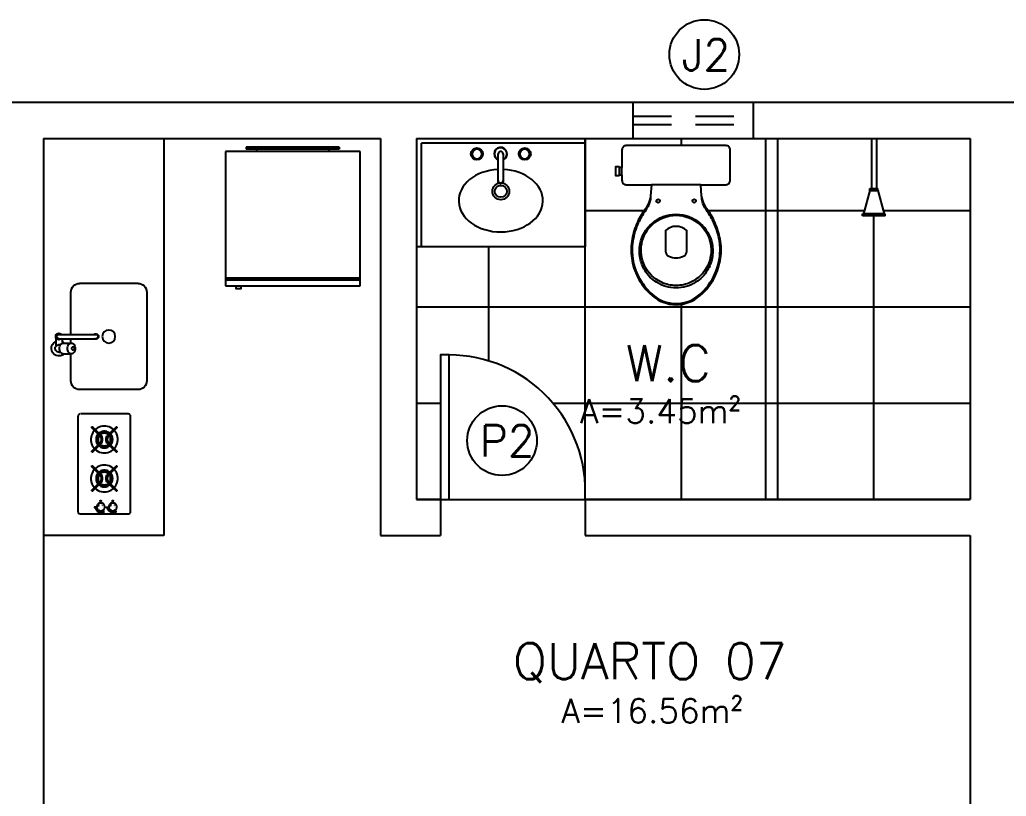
# Model space of a CAD drawing. Header units: millimetres. Extents: x 45003 to 46969, y 6653 to 6979.
# Drawn here: x 45060.418 to 45064.516, y 6718.726 to 6721.953 of the extents above; entities that cross this region are included whole.
import ezdxf

# ---------------------------------------------------------------- set-up
doc = ezdxf.new("R2010")
doc.units = ezdxf.units.MM
doc.linetypes.add('HIDDEN', pattern=[9.525, 6.35, -3.175])
for name, color, linetype in [('ARQ-ALVENARIA', 4, 'Continuous'), ('ARQ-EQ-COZ', 1, 'Continuous'), ('ARQ-ESQ-01', 1, 'Continuous'), ('ARQ-ESQ-02', 2, 'Continuous'), ('ARQ-HACHURA', 253, 'Continuous'), ('ARQ-PENA-FINA-CINZA', 8, 'Continuous'), ('ARQ-PROJ-01', 1, 'HIDDEN'), ('ARQ-PÇ-HIDROSSAN', 7, 'Continuous'), ('ARQ-TEXTO2', 2, 'Continuous'), ('ARQ-TEXTO3', 3, 'Continuous')]:
    doc.layers.add(name, color=color, linetype=linetype)
doc.styles.add('ROMANS', font='romans.shx')

# ---------------------------------------------------------------- blocks, each defined once
blk = doc.blocks.new('chuv-01-planta')
for p, q in [((-0.3216, -0.0467), (-0.3216, 0.0467)), ((-0.3216, 0.0467), (-0.3133, 0.0467)), ((-0.3133, -0.0467), (-0.3133, 0.0467)), ((-0.2167, 0.0167), (-0.3133, 0.0425)), ((-0.2167, 0.0167), (-0.2083, 0.0167)), ((-0.2167, 0.0167), (-0.2167, -0.0167)), ((-0.2083, 0.0167), (-0.2083, -0.0167)), ((0, 0.0106), (-0.2083, 0.0106)), ((0, 0.0106), (0, -0.0106)), ((-0.2167, -0.0167), (-0.3133, -0.0425)), ((-0.2167, -0.0167), (-0.2083, -0.0167)), ((0, -0.0106), (-0.2083, -0.0106)), ((-0.3216, -0.0467), (-0.3133, -0.0467))]:
    blk.add_line(p, q)
blk = doc.blocks.new('cx-ac-01-planta')
for points in [[(0.661, 0, 0.182004), (0.623, 0.1, 0.098298), (0.548, 0.159, 0.085166), (0.468, 0.1845, 0.08648), (0.388, 0.1825, 0.067868), (0.318, 0.1605, 0.06199), (0.261, 0.1265, -0.060779), (0.228, 0.1105, -0.023796), (0.208, 0.106), (0.1625, 0.1028), (0.1625, 0.207, 0.424217), (0.1435, 0.225), (0.121, 0.225), (0.091, 0.225), (0.018, 0.225, 0.418036), (0, 0.207), (0, 0), (0, -0.207, 0.418036), (0.018, -0.225), (0.091, -0.225), (0.091, -0.2365), (0.088, -0.2365), (0.088, -0.2525), (0.106, -0.2525), (0.124, -0.2525), (0.124, -0.2365), (0.121, -0.2365), (0.121, -0.225), (0.1435, -0.225, 0.424217), (0.1625, -0.207), (0.1625, -0.1028), (0.208, -0.106, -0.023796), (0.228, -0.1105, -0.060779), (0.261, -0.1265, 0.06199), (0.318, -0.1605, 0.067868), (0.388, -0.1825, 0.08648), (0.468, -0.1845, 0.085166), (0.548, -0.159, 0.098298), (0.623, -0.1, 0.182004)], [(0.2855, 0, -0.18052), (0.323, 0.1, -0.167158), (0.408, 0.1495, -0.1), (0.468, 0.1495, -0.096291), (0.518, 0.13, -0.13332), (0.568, 0.081, -0.150886), (0.5915, 0, -0.150886), (0.568, -0.081, -0.13332), (0.518, -0.13, -0.096291), (0.468, -0.1495, -0.1), (0.408, -0.1495, -0.167158), (0.323, -0.1, -0.18052)], [(0.2895, 0, -0.186957), (0.329, 0.1, -0.162455), (0.408, 0.143, -0.149476), (0.498, 0.1315, -0.171119), (0.568, 0.0605, -0.104122), (0.5815, 0, -0.104122), (0.568, -0.0605, -0.171119), (0.498, -0.1315, -0.149476), (0.408, -0.143, -0.162455), (0.329, -0.1, -0.186957)], [(0.46, 0.03, 0.276984), (0.438, 0.0445), (0.353, 0.0445, 0.393258), (0.353, -0.0445), (0.438, -0.0445, 0.276984), (0.46, -0.03, 0.2)]]:
    blk.add_lwpolyline(points, format="xyb", close=True)
blk.add_lwpolyline([(0.21, -0.1064, -0.148706), (0.258, -0.12, -0.01798), (0.278, -0.1325, 0.048524), (0.328, -0.16, 0.075808), (0.408, -0.1815, 0.05), (0.468, -0.1805, 0.109053), (0.568, -0.142, 0.065752), (0.617, -0.1, 0.186957), (0.6565, 0, 0.186957), (0.617, 0.1, 0.065752), (0.568, 0.142, 0.109053), (0.468, 0.1805, 0.05), (0.408, 0.1815, 0.075808), (0.328, 0.16, 0.048524), (0.278, 0.1325, -0.01798), (0.258, 0.12, -0.148706), (0.21, 0.1064, -0.148706)], format="xyb")
for points in [[(0.1625, 0.1028), (0.1625, 0), (0.1625, -0.1028)], [(0.121, -0.225), (0.091, -0.225)], [(0.091, -0.2365), (0.121, -0.2365)]]:
    blk.add_lwpolyline(points)
for centre in [(0.23, 0.075), (0.23, -0.075)]:
    blk.add_circle(centre, 0.0075)
blk = doc.blocks.new('Cubinox-e-pl')
for p, q in [((0.445, 0.245), (0.175, 0.245)), ((0.135, 0.205), (0.135, 0.08)), ((0.485, -0.205), (0.485, 0.205)), ((0.08, 0.0725), (0.087, 0.0725)), ((0.0996, 0.08), (0.1372, 0.08)), ((0.065, 0), (0.065, 0.0435)), ((0.08, 0.0375), (0.087, 0.0375)), ((0.08, 0.01), (0.25, 0.01)), ((0.095, 0.01), (0.095, 0.0309)), ((0.0996, 0.03), (0.1372, 0.03)), ((0.135, 0.03), (0.135, 0.01)), ((0.08, -0.01), (0.25, -0.01)), ((0.135, -0.01), (0.135, -0.205)), ((0.445, -0.245), (0.175, -0.245))]:
    blk.add_line(p, q)
blk.add_lwpolyline([(0.0996, 0.08, 0.133256), (0.0932, 0.0783, 0.106756), (0.0871, 0.0727, 0.082828), (0.0834, 0.0649, 0.071352), (0.0819, 0.055, 0.071352), (0.0834, 0.0451, 0.082828), (0.0871, 0.0373, 0.106756), (0.0932, 0.0317, 0.133256), (0.0996, 0.03, 0.133256)], format="xyb")
for points in [[(0.1372, 0.03, 0.133256), (0.1436, 0.0317, 0.106756), (0.1497, 0.0373, 0.082828), (0.1535, 0.0451, 0.071352), (0.1549, 0.055, 0.071352), (0.1535, 0.0649, 0.082828), (0.1497, 0.0727, 0.106756), (0.1436, 0.0783, 0.133256), (0.1372, 0.08, 0.133256), (0.1308, 0.0783, 0.106756), (0.1247, 0.0727, 0.082828), (0.121, 0.0649, 0.071352), (0.1195, 0.055, 0.071352), (0.121, 0.0451, 0.082828), (0.1247, 0.0373, 0.106756), (0.1308, 0.0317, 0.133256)], [(0.1447, 0.0625, 0.133256), (0.1428, 0.062, 0.106756), (0.141, 0.0603, 0.082828), (0.1398, 0.058, 0.071352), (0.1394, 0.055, 0.071352), (0.1398, 0.052, 0.082828), (0.141, 0.0497, 0.106756), (0.1428, 0.048, 0.133256), (0.1447, 0.0475, 0.133256), (0.1466, 0.048, 0.106756), (0.1485, 0.0497, 0.082828), (0.1496, 0.052, 0.071352), (0.15, 0.055, 0.071352), (0.1496, 0.058, 0.082828), (0.1485, 0.0603, 0.106756), (0.1466, 0.062, 0.133256)]]:
    blk.add_lwpolyline(points, format="xyb", close=True)
blk.add_circle((0.31, 0), 0.03)
for centre, radius, start, end in [((0.175, 0.205), 0.04, 90, 180), ((0.445, 0.205), 0.04, 0, 90), ((0.08, 0.055), 0.035, 45.5847, 244.6231), ((0.08, 0.055), 0.0175, 90, 204.62), ((0.055, 0.0435), 0.01, 0, 24.62), ((0.08, 0.055), 0.0175, 211.0027, 270), ((0.08, 0), 0.015, 41.8103, 318.1897), ((0.08, 0), 0.01, 90.0002, 270.0002), ((0.08, 0.055), 0.035, 295.3769, 314.4153), ((0.25, 0), 0.0125, 233.1301, 126.8699), ((0.25, 0), 0.01, 270.0001, 90.0001), ((0.175, -0.205), 0.04, 180, 270), ((0.445, -0.205), 0.04, 270, 0)]:
    blk.add_arc(centre, radius, start, end)
blk = doc.blocks.new('Refrigeradora')
for p, q in [((0.02, 0.325), (0.67, 0.325)), ((0.02, -0.325), (0.02, 0.325)), ((0.63, 0.325), (0.63, -0.325)), ((0.64, 0.325), (0.64, -0.325)), ((0.67, 0.325), (0.67, -0.325)), ((0, -0.225), (0, 0.225)), ((0, 0.225), (0.01, 0.225)), ((0.01, -0.225), (0.01, 0.225)), ((0.01, 0.175), (0.02, 0.175)), ((0.01, -0.175), (0.02, -0.175)), ((0, -0.225), (0.01, -0.225)), ((0.67, -0.325), (0.02, -0.325))]:
    blk.add_line(p, q)
blk.add_lwpolyline([(0.67, 0.274), (0.682, 0.274), (0.682, 0.2485), (0.67, 0.2485)])

msp = doc.modelspace()

# ---------------------------------------------------------------- hatches: boundary and pattern name
at = {"layer": 'ARQ-HACHURA'}
h = msp.add_hatch(dxfattribs=at)
h.set_pattern_fill('_USER', color=256, scale=0.4, double=1, pattern_type=0)
h.set_pattern_definition([(0, (45064.3665, 6719.95947), (0, 0.4), []), (90, (45064.3665, 6719.95947), (-0.4, 2e-17), [])])
h.paths.add_polyline_path([(45063.5165, 6721.4595), (45063.4665, 6721.4595), (45062.9665, 6721.4595), (45062.7665, 6721.4595), (45062.7665, 6721.0095), (45062.0665, 6721.0095), (45062.0665, 6719.9595), (45062.1665, 6719.9595), (45062.1665, 6720.5595), (45062.2015, 6720.5595, -0.431918), (45062.7665, 6719.9595), (45063.5165, 6719.9595)])
h.paths.add_polyline_path([(45062.9603, 6720.9615, -0.08648), (45062.9623, 6721.0415, -0.067868), (45062.9843, 6721.1115, -0.06199), (45063.0183, 6721.1685, 0.060779), (45063.0343, 6721.2015, 0.023796), (45063.0388, 6721.2215), (45063.0421, 6721.267), (45062.9382, 6721.267, -0.40428), (45062.9198, 6721.2844), (45062.9198, 6721.3085), (45062.9083, 6721.3085), (45062.9083, 6721.3055), (45062.8923, 6721.3055), (45062.8923, 6721.3235), (45062.8923, 6721.3415), (45062.9083, 6721.3415), (45062.9198, 6721.3385), (45062.9198, 6721.4115, -0.414559), (45062.9376, 6721.4295), (45063.1448, 6721.4295), (45063.3519, 6721.4295, -0.413869), (45063.3698, 6721.4117), (45063.3698, 6721.3385), (45063.3698, 6721.3085), (45063.3698, 6721.286, -0.424217), (45063.3518, 6721.267), (45063.2476, 6721.267), (45063.2508, 6721.2215, 0.023796), (45063.2553, 6721.2015, 0.060779), (45063.2713, 6721.1685, -0.06199), (45063.3053, 6721.1115, -0.067868), (45063.3273, 6721.0415, -0.08648), (45063.3293, 6720.9615, -0.085166), (45063.3038, 6720.8815, -0.098298), (45063.2448, 6720.8065, -0.182004), (45063.1448, 6720.7685, -0.182004), (45063.0448, 6720.8065, -0.098298), (45062.9858, 6720.8815, -0.085166)], flags=16)
h.paths.add_polyline_path([(45062.9953, 6720.9615, -0.1), (45062.9953, 6721.0215, -0.167158), (45063.0448, 6721.1065, -0.18052), (45063.1448, 6721.144, -0.18052), (45063.2448, 6721.1065, -0.167158), (45063.2943, 6721.0215, -0.1), (45063.2943, 6720.9615, -0.096291), (45063.2748, 6720.9115, -0.13332), (45063.2258, 6720.8615, -0.150886), (45063.1448, 6720.838, -0.150886), (45063.0638, 6720.8615, -0.13332), (45063.0148, 6720.9115, -0.096291)], flags=0)
h.paths.add_polyline_path([(45063.0018, 6721.0215, -0.162455), (45063.0448, 6721.1005, -0.186957), (45063.1448, 6721.14, -0.186957), (45063.2448, 6721.1005, -0.162455), (45063.2878, 6721.0215, -0.149476), (45063.2763, 6720.9315, -0.171119), (45063.2053, 6720.8615, -0.104122), (45063.1448, 6720.848, -0.104122), (45063.0843, 6720.8615, -0.171119), (45063.0133, 6720.9315, -0.149476)], flags=0)
h.paths.add_polyline_path([(45063.1003, 6720.9915), (45063.1003, 6721.0765, -0.393258), (45063.1893, 6721.0765), (45063.1893, 6720.9936, -0.299905), (45063.1748, 6720.9695, -0.2), (45063.1148, 6720.9695, -0.276984)], flags=0)
h.paths.add_polyline_path([(45063.0623, 6721.1995, -1), (45063.0773, 6721.1995, -1)], flags=0)
h.paths.add_polyline_path([(45063.2123, 6721.1995, -1), (45063.2273, 6721.1995, -1)], flags=0)
h.paths.add_polyline_path([(45064.3665, 6721.4595), (45063.9771, 6721.4595), (45063.9771, 6721.2511), (45063.9831, 6721.2511), (45063.9831, 6721.2428), (45064.009, 6721.1462), (45064.0132, 6721.1462), (45064.0132, 6721.1379), (45063.9198, 6721.1379), (45063.9198, 6721.1462), (45063.9239, 6721.1462), (45063.9498, 6721.2428), (45063.9498, 6721.2511), (45063.9559, 6721.2511), (45063.9559, 6721.4595), (45063.5165, 6721.4595), (45063.5165, 6719.9595), (45064.3665, 6719.9595)])
h.paths.add_polyline_path([(45062.7206, 6720.2265), (45063.4944, 6720.2265), (45063.4944, 6720.4015), (45062.7206, 6720.4015)], flags=24)
h.paths.add_polyline_path([(45062.8966, 6720.4129), (45063.3288, 6720.4129), (45063.3288, 6720.6379), (45062.8966, 6720.6379)], flags=24)

# ---------------------------------------------------------------- linework, layer by layer
at = {"layer": 'ARQ-ALVENARIA'}
for p, q in [((45059.4665, 6721.6095), (45062.9665, 6721.6095)), ((45062.9665, 6721.4595), (45062.9665, 6721.6095)), ((45063.4665, 6721.6095), (45066.9665, 6721.6095)), ((45063.4665, 6721.4595), (45063.4665, 6721.6095)), ((45060.5165, 6721.4595), (45061.9165, 6721.4595)), ((45060.5165, 6721.4595), (45060.5165, 6716.1095)), ((45061.9165, 6721.4595), (45061.9165, 6719.8095)), ((45062.0665, 6721.4595), (45062.9665, 6721.4595)), ((45062.0665, 6721.4595), (45062.0665, 6719.9595)), ((45063.4665, 6721.4595), (45064.3665, 6721.4595)), ((45064.3665, 6721.4595), (45064.3665, 6719.9595)), ((45062.0665, 6719.9595), (45062.1665, 6719.9595)), ((45062.1665, 6719.9595), (45062.1665, 6719.8095)), ((45062.7665, 6719.9595), (45064.3665, 6719.9595)), ((45062.7665, 6719.9595), (45062.7665, 6719.8095)), ((45061.9165, 6719.8095), (45062.1665, 6719.8095)), ((45062.7665, 6719.8095), (45064.3665, 6719.8095)), ((45064.3665, 6719.8095), (45064.3665, 6716.1095))]:
    msp.add_line(p, q, dxfattribs=at)
at = {"layer": 'ARQ-EQ-COZ'}
for p, q in [((45061.0165, 6721.4595), (45061.0165, 6719.8095)), ((45060.7852, 6720.1956), (45060.7894, 6720.1914)), ((45060.7897, 6720.2247), (45060.7894, 6720.2251)), ((45060.7894, 6720.1914), (45060.7913, 6720.1939)), ((45060.7916, 6720.222), (45060.7897, 6720.2247)), ((45060.7913, 6720.1939), (45060.7929, 6720.1968)), ((45060.7932, 6720.2191), (45060.7916, 6720.222)), ((45060.7929, 6720.1968), (45060.7942, 6720.1998)), ((45060.7944, 6720.216), (45060.7932, 6720.2191)), ((45060.7942, 6720.1998), (45060.795, 6720.203)), ((45060.7951, 6720.2128), (45060.7944, 6720.216)), ((45060.795, 6720.203), (45060.7955, 6720.2063)), ((45060.7955, 6720.2096), (45060.7951, 6720.2128)), ((45060.7955, 6720.2063), (45060.7955, 6720.2096)), ((45060.7852, 6720.0336), (45060.7894, 6720.0294)), ((45060.7897, 6720.0627), (45060.7894, 6720.0631)), ((45060.7894, 6720.0294), (45060.7913, 6720.0319)), ((45060.7916, 6720.06), (45060.7897, 6720.0627)), ((45060.7913, 6720.0319), (45060.7929, 6720.0348)), ((45060.7932, 6720.0571), (45060.7916, 6720.06)), ((45060.7929, 6720.0348), (45060.7942, 6720.0378)), ((45060.7944, 6720.054), (45060.7932, 6720.0571)), ((45060.7942, 6720.0378), (45060.795, 6720.041)), ((45060.7951, 6720.0508), (45060.7944, 6720.054)), ((45060.795, 6720.041), (45060.7955, 6720.0443)), ((45060.7955, 6720.0476), (45060.7951, 6720.0508)), ((45060.7955, 6720.0443), (45060.7955, 6720.0476)), ((45060.7514, 6719.9436), (45060.7511, 6719.9436)), ((45060.7531, 6719.944), (45060.7531, 6719.944)), ((45060.7583, 6719.9433), (45060.758, 6719.9434)), ((45060.7593, 6719.9428), (45060.7593, 6719.9429)), ((45060.8014, 6719.9436), (45060.8011, 6719.9436)), ((45060.8031, 6719.944), (45060.8031, 6719.944)), ((45060.8083, 6719.9433), (45060.808, 6719.9434)), ((45060.8093, 6719.9428), (45060.8093, 6719.9429)), ((45060.7453, 6719.9256), (45060.7453, 6719.9256)), ((45060.7456, 6719.921), (45060.7456, 6719.921)), ((45060.7587, 6719.9126), (45060.7588, 6719.9127)), ((45060.7633, 6719.9256), (45060.7633, 6719.9256)), ((45060.7953, 6719.9256), (45060.7953, 6719.9256)), ((45060.7956, 6719.921), (45060.7956, 6719.921)), ((45060.8087, 6719.9126), (45060.8088, 6719.9127)), ((45060.8133, 6719.9256), (45060.8133, 6719.9256)), ((45061.0165, 6719.8095), (45060.5165, 6719.8095))]:
    msp.add_line(p, q, dxfattribs=at)
for points in [[(45060.6675, 6720.3141), (45060.6662, 6720.3136), (45060.665, 6720.313), (45060.6638, 6720.3123), (45060.6628, 6720.3114), (45060.6619, 6720.3104), (45060.6612, 6720.3092), (45060.6606, 6720.308), (45060.6601, 6720.3067), (45060.6599, 6720.3054)], [(45060.8784, 6719.904), (45060.8784, 6720.304), (45060.8783, 6720.3054), (45060.8781, 6720.3067), (45060.8776, 6720.308), (45060.877, 6720.3092), (45060.8763, 6720.3104), (45060.8754, 6720.3114), (45060.8744, 6720.3123), (45060.8732, 6720.313), (45060.872, 6720.3136), (45060.8707, 6720.3141), (45060.8694, 6720.3143), (45060.868, 6720.3144), (45060.67, 6720.3144)], [(45060.6598, 6720.305), (45060.6598, 6719.9079), (45060.6599, 6719.9065), (45060.6601, 6719.9052), (45060.6606, 6719.9039), (45060.6612, 6719.9027), (45060.6619, 6719.9015), (45060.6628, 6719.9005), (45060.6638, 6719.8996)], [(45060.7283, 6720.2461), (45060.7256, 6720.2431), (45060.7215, 6720.2374), (45060.7183, 6720.2311), (45060.7158, 6720.2246), (45060.7142, 6720.2177), (45060.7134, 6720.2107), (45060.7135, 6720.2037), (45060.7145, 6720.1967), (45060.7164, 6720.19), (45060.7191, 6720.1835), (45060.7226, 6720.1774), (45060.7269, 6720.1718), (45060.7282, 6720.1704)], [(45060.7492, 6720.2251), (45060.7483, 6720.226), (45060.7459, 6720.2285), (45060.7434, 6720.231), (45060.7283, 6720.2461), (45060.7163, 6720.2581), (45060.7195, 6720.2613), (45060.7314, 6720.2493), (45060.7466, 6720.2342), (45060.749, 6720.2317), (45060.7515, 6720.2292), (45060.7525, 6720.2283), (45060.7567, 6720.2241)], [(45060.8072, 6720.2494), (45060.8069, 6720.2497), (45060.8014, 6720.2541), (45060.7954, 6720.2578), (45060.789, 6720.2606), (45060.7822, 6720.2627), (45060.7753, 6720.2639), (45060.7683, 6720.2642), (45060.7613, 6720.2636), (45060.7544, 6720.2622), (45060.7478, 6720.2599), (45060.7415, 6720.2568), (45060.7356, 6720.2529), (45060.7314, 6720.2493)], [(45060.7434, 6720.231), (45060.7414, 6720.2286), (45060.739, 6720.2249), (45060.7372, 6720.221), (45060.7358, 6720.2168), (45060.735, 6720.2126), (45060.7348, 6720.2082), (45060.735, 6720.2039), (45060.7358, 6720.1996), (45060.7372, 6720.1955), (45060.739, 6720.1916), (45060.7414, 6720.1879), (45060.7434, 6720.1855)], [(45060.7921, 6720.2342), (45060.7914, 6720.2349), (45060.7878, 6720.2374), (45060.784, 6720.2395), (45060.78, 6720.2411), (45060.7758, 6720.2422), (45060.7715, 6720.2427), (45060.7672, 6720.2427), (45060.7628, 6720.2422), (45060.7586, 6720.2411), (45060.7546, 6720.2395), (45060.7508, 6720.2374), (45060.7473, 6720.2349), (45060.7466, 6720.2342)], [(45060.7928, 6720.188), (45060.7944, 6720.19), (45060.7965, 6720.1933), (45060.7982, 6720.1968), (45060.7994, 6720.2005), (45060.8001, 6720.2043), (45060.8004, 6720.2082), (45060.8001, 6720.2121), (45060.7994, 6720.216), (45060.7982, 6720.2197), (45060.7965, 6720.2232), (45060.7944, 6720.2265), (45060.7928, 6720.2285), (45060.7953, 6720.231), (45060.8104, 6720.2461), (45060.8224, 6720.2581), (45060.8192, 6720.2613), (45060.8072, 6720.2494), (45060.7921, 6720.2342), (45060.7896, 6720.2317), (45060.7891, 6720.2322), (45060.786, 6720.2345), (45060.7825, 6720.2363), (45060.7789, 6720.2378), (45060.7751, 6720.2387), (45060.7713, 6720.2392), (45060.7674, 6720.2392), (45060.7635, 6720.2387), (45060.7597, 6720.2378), (45060.7561, 6720.2363), (45060.7527, 6720.2345), (45060.7495, 6720.2322), (45060.749, 6720.2317)], [(45060.7871, 6720.2292), (45060.7869, 6720.2295), (45060.7841, 6720.2315), (45060.7811, 6720.2332), (45060.7778, 6720.2344), (45060.7745, 6720.2353), (45060.7711, 6720.2357), (45060.7676, 6720.2357), (45060.7642, 6720.2353), (45060.7608, 6720.2344), (45060.7576, 6720.2332), (45060.7546, 6720.2315), (45060.7518, 6720.2295), (45060.7515, 6720.2292)], [(45060.7862, 6720.2283), (45060.785, 6720.2293), (45060.7822, 6720.2311), (45060.7793, 6720.2325), (45060.7761, 6720.2336), (45060.7729, 6720.2342), (45060.7696, 6720.2345), (45060.7663, 6720.2343), (45060.7631, 6720.2337), (45060.76, 6720.2327), (45060.757, 6720.2314), (45060.7542, 6720.2296), (45060.7525, 6720.2283)], [(45060.7896, 6720.2317), (45060.7871, 6720.2292), (45060.7862, 6720.2283), (45060.782, 6720.2241)], [(45060.7953, 6720.1855), (45060.7973, 6720.1879), (45060.7996, 6720.1916), (45060.8015, 6720.1955), (45060.8028, 6720.1996), (45060.8036, 6720.2039), (45060.8039, 6720.2082), (45060.8036, 6720.2126), (45060.8028, 6720.2168), (45060.8015, 6720.221), (45060.7996, 6720.2249), (45060.7973, 6720.2286), (45060.7953, 6720.231)], [(45060.8104, 6720.1704), (45060.8131, 6720.1734), (45060.8171, 6720.1791), (45060.8204, 6720.1853), (45060.8229, 6720.1919), (45060.8245, 6720.1988), (45060.8252, 6720.2057), (45060.8251, 6720.2128), (45060.8241, 6720.2197), (45060.8222, 6720.2265), (45060.8195, 6720.233), (45060.816, 6720.2391), (45060.8118, 6720.2447), (45060.8104, 6720.2461)], [(45060.7493, 6720.1914), (45060.7483, 6720.1905), (45060.7459, 6720.188), (45060.7434, 6720.1855), (45060.7282, 6720.1704), (45060.7163, 6720.1584), (45060.7195, 6720.1552), (45060.7314, 6720.1671), (45060.7466, 6720.1823), (45060.749, 6720.1848), (45060.7515, 6720.1872), (45060.7518, 6720.187), (45060.7546, 6720.185), (45060.7576, 6720.1833), (45060.7608, 6720.182), (45060.7642, 6720.1812), (45060.7676, 6720.1807), (45060.7711, 6720.1807), (45060.7745, 6720.1812), (45060.7778, 6720.182), (45060.7811, 6720.1833), (45060.7841, 6720.185), (45060.7869, 6720.187), (45060.7871, 6720.1872)], [(45060.7459, 6720.2285), (45060.7442, 6720.2265), (45060.7421, 6720.2232), (45060.7404, 6720.2197), (45060.7392, 6720.216), (45060.7385, 6720.2121), (45060.7383, 6720.2082), (45060.7385, 6720.2043), (45060.7392, 6720.2005), (45060.7404, 6720.1968), (45060.7421, 6720.1933), (45060.7442, 6720.19), (45060.7459, 6720.188)], [(45060.7483, 6720.226), (45060.747, 6720.2244), (45060.7452, 6720.2215), (45060.7437, 6720.2184), (45060.7426, 6720.2151), (45060.742, 6720.2117), (45060.7418, 6720.2082), (45060.742, 6720.2048), (45060.7426, 6720.2014), (45060.7437, 6720.1981), (45060.7452, 6720.195), (45060.747, 6720.192), (45060.7483, 6720.1905)], [(45060.7515, 6720.1872), (45060.7525, 6720.1882), (45060.7567, 6720.1924)], [(45060.7525, 6720.1882), (45060.7537, 6720.1872), (45060.7564, 6720.1854), (45060.7594, 6720.184), (45060.7625, 6720.1829), (45060.7657, 6720.1823), (45060.769, 6720.182), (45060.7723, 6720.1822), (45060.7755, 6720.1828), (45060.7787, 6720.1837), (45060.7817, 6720.1851), (45060.7845, 6720.1868), (45060.7862, 6720.1882)], [(45060.7535, 6720.1956), (45060.7546, 6720.1973), (45060.7556, 6720.1994), (45060.7564, 6720.2015), (45060.7569, 6720.2037), (45060.7573, 6720.206), (45060.7574, 6720.2082), (45060.7573, 6720.2105), (45060.7569, 6720.2128), (45060.7564, 6720.215), (45060.7556, 6720.2171), (45060.7546, 6720.2192), (45060.7535, 6720.2209)], [(45060.7894, 6720.1914), (45060.7903, 6720.1905), (45060.7928, 6720.188), (45060.7953, 6720.1855), (45060.8104, 6720.1704), (45060.8224, 6720.1584), (45060.8192, 6720.1552), (45060.8072, 6720.1671), (45060.7921, 6720.1823), (45060.7896, 6720.1848), (45060.7871, 6720.1872), (45060.7862, 6720.1882), (45060.782, 6720.1924)], [(45060.7852, 6720.2209), (45060.7894, 6720.2251), (45060.7903, 6720.226), (45060.7928, 6720.2285)], [(45060.7903, 6720.1905), (45060.7916, 6720.192), (45060.7935, 6720.195), (45060.7949, 6720.1981), (45060.796, 6720.2014), (45060.7967, 6720.2048), (45060.7969, 6720.2082), (45060.7967, 6720.2117), (45060.796, 6720.2151), (45060.7949, 6720.2184), (45060.7935, 6720.2215), (45060.7916, 6720.2244), (45060.7903, 6720.226)], [(45060.7314, 6720.1671), (45060.7318, 6720.1667), (45060.7373, 6720.1624), (45060.7433, 6720.1587), (45060.7497, 6720.1558), (45060.7564, 6720.1538), (45060.7633, 6720.1526), (45060.7703, 6720.1523), (45060.7773, 6720.1528), (45060.7842, 6720.1543), (45060.7909, 6720.1566), (45060.7972, 6720.1597), (45060.803, 6720.1636), (45060.8072, 6720.1671)], [(45060.7466, 6720.1823), (45060.7473, 6720.1816), (45060.7508, 6720.179), (45060.7546, 6720.177), (45060.7586, 6720.1754), (45060.7628, 6720.1743), (45060.7672, 6720.1737), (45060.7715, 6720.1737), (45060.7758, 6720.1743), (45060.78, 6720.1754), (45060.784, 6720.177), (45060.7878, 6720.179), (45060.7914, 6720.1816), (45060.7921, 6720.1823)], [(45060.749, 6720.1848), (45060.7495, 6720.1843), (45060.7527, 6720.182), (45060.7561, 6720.1801), (45060.7597, 6720.1787), (45060.7635, 6720.1777), (45060.7674, 6720.1772), (45060.7713, 6720.1772), (45060.7751, 6720.1777), (45060.7789, 6720.1787), (45060.7825, 6720.1801), (45060.786, 6720.182), (45060.7891, 6720.1843), (45060.7896, 6720.1848)], [(45060.7283, 6720.0841), (45060.7256, 6720.0811), (45060.7215, 6720.0754), (45060.7183, 6720.0691), (45060.7158, 6720.0626), (45060.7142, 6720.0557), (45060.7134, 6720.0487), (45060.7135, 6720.0417), (45060.7145, 6720.0348), (45060.7164, 6720.028), (45060.7191, 6720.0215), (45060.7226, 6720.0154), (45060.7269, 6720.0098), (45060.7282, 6720.0084)], [(45060.7492, 6720.0631), (45060.7483, 6720.064), (45060.7459, 6720.0665), (45060.7434, 6720.069), (45060.7283, 6720.0841), (45060.7163, 6720.0961), (45060.7195, 6720.0993), (45060.7314, 6720.0873), (45060.7466, 6720.0722), (45060.749, 6720.0697), (45060.7515, 6720.0672), (45060.7525, 6720.0663), (45060.7567, 6720.0621)], [(45060.8072, 6720.0874), (45060.8069, 6720.0877), (45060.8014, 6720.0921), (45060.7954, 6720.0958), (45060.789, 6720.0986), (45060.7822, 6720.1007), (45060.7753, 6720.1019), (45060.7683, 6720.1022), (45060.7613, 6720.1016), (45060.7544, 6720.1002), (45060.7478, 6720.0979), (45060.7415, 6720.0948), (45060.7356, 6720.0909), (45060.7314, 6720.0873)], [(45060.7434, 6720.069), (45060.7414, 6720.0666), (45060.739, 6720.0629), (45060.7372, 6720.059), (45060.7358, 6720.0548), (45060.735, 6720.0506), (45060.7348, 6720.0462), (45060.735, 6720.0419), (45060.7358, 6720.0376), (45060.7372, 6720.0335), (45060.739, 6720.0296), (45060.7414, 6720.0259), (45060.7434, 6720.0235)], [(45060.7459, 6720.0665), (45060.7442, 6720.0645), (45060.7421, 6720.0612), (45060.7404, 6720.0577), (45060.7392, 6720.054), (45060.7385, 6720.0501), (45060.7383, 6720.0462), (45060.7385, 6720.0423), (45060.7392, 6720.0385), (45060.7404, 6720.0348), (45060.7421, 6720.0313), (45060.7442, 6720.028), (45060.7459, 6720.026)], [(45060.7921, 6720.0722), (45060.7914, 6720.0729), (45060.7878, 6720.0754), (45060.784, 6720.0775), (45060.78, 6720.0791), (45060.7758, 6720.0802), (45060.7715, 6720.0807), (45060.7672, 6720.0807), (45060.7628, 6720.0802), (45060.7586, 6720.0791), (45060.7546, 6720.0775), (45060.7508, 6720.0754), (45060.7473, 6720.0729), (45060.7466, 6720.0722)], [(45060.7928, 6720.026), (45060.7944, 6720.028), (45060.7965, 6720.0313), (45060.7982, 6720.0348), (45060.7994, 6720.0385), (45060.8001, 6720.0423), (45060.8004, 6720.0462), (45060.8001, 6720.0501), (45060.7994, 6720.054), (45060.7982, 6720.0577), (45060.7965, 6720.0612), (45060.7944, 6720.0645), (45060.7928, 6720.0665), (45060.7953, 6720.069), (45060.8104, 6720.0841), (45060.8224, 6720.0961), (45060.8192, 6720.0993), (45060.8072, 6720.0874), (45060.7921, 6720.0722), (45060.7896, 6720.0697), (45060.7891, 6720.0702), (45060.786, 6720.0725), (45060.7825, 6720.0743), (45060.7789, 6720.0758), (45060.7751, 6720.0767), (45060.7713, 6720.0772), (45060.7674, 6720.0772), (45060.7635, 6720.0767), (45060.7597, 6720.0758), (45060.7561, 6720.0743), (45060.7527, 6720.0725), (45060.7495, 6720.0702), (45060.749, 6720.0697)], [(45060.7871, 6720.0672), (45060.7869, 6720.0675), (45060.7841, 6720.0695), (45060.7811, 6720.0712), (45060.7778, 6720.0724), (45060.7745, 6720.0733), (45060.7711, 6720.0737), (45060.7676, 6720.0737), (45060.7642, 6720.0733), (45060.7608, 6720.0724), (45060.7576, 6720.0712), (45060.7546, 6720.0695), (45060.7518, 6720.0675), (45060.7515, 6720.0672)], [(45060.7862, 6720.0663), (45060.785, 6720.0673), (45060.7822, 6720.0691), (45060.7793, 6720.0705), (45060.7761, 6720.0716), (45060.7729, 6720.0722), (45060.7696, 6720.0725), (45060.7663, 6720.0723), (45060.7631, 6720.0717), (45060.76, 6720.0707), (45060.757, 6720.0694), (45060.7542, 6720.0676), (45060.7525, 6720.0663)], [(45060.7896, 6720.0697), (45060.7871, 6720.0672), (45060.7862, 6720.0663), (45060.782, 6720.0621)], [(45060.7852, 6720.0589), (45060.7894, 6720.0631), (45060.7903, 6720.064), (45060.7928, 6720.0665)], [(45060.7953, 6720.0235), (45060.7973, 6720.0259), (45060.7996, 6720.0296), (45060.8015, 6720.0335), (45060.8028, 6720.0376), (45060.8036, 6720.0419), (45060.8039, 6720.0462), (45060.8036, 6720.0506), (45060.8028, 6720.0548), (45060.8015, 6720.059), (45060.7996, 6720.0629), (45060.7973, 6720.0666), (45060.7953, 6720.069)], [(45060.8104, 6720.0084), (45060.8131, 6720.0114), (45060.8171, 6720.0171), (45060.8204, 6720.0233), (45060.8229, 6720.0299), (45060.8245, 6720.0368), (45060.8252, 6720.0437), (45060.8251, 6720.0508), (45060.8241, 6720.0577), (45060.8222, 6720.0645), (45060.8195, 6720.071), (45060.816, 6720.0771), (45060.8118, 6720.0827), (45060.8104, 6720.0841)], [(45060.7493, 6720.0294), (45060.7483, 6720.0285), (45060.7459, 6720.026), (45060.7434, 6720.0235), (45060.7282, 6720.0084), (45060.7163, 6719.9964), (45060.7195, 6719.9932), (45060.7314, 6720.0051), (45060.7466, 6720.0203), (45060.749, 6720.0228), (45060.7515, 6720.0252), (45060.7518, 6720.025), (45060.7546, 6720.023), (45060.7576, 6720.0213), (45060.7608, 6720.02), (45060.7642, 6720.0192), (45060.7676, 6720.0187), (45060.7711, 6720.0187), (45060.7745, 6720.0192), (45060.7778, 6720.02), (45060.7811, 6720.0213), (45060.7841, 6720.023), (45060.7869, 6720.025), (45060.7871, 6720.0252)], [(45060.7483, 6720.064), (45060.747, 6720.0624), (45060.7452, 6720.0595), (45060.7437, 6720.0564), (45060.7426, 6720.0531), (45060.742, 6720.0497), (45060.7418, 6720.0462), (45060.742, 6720.0428), (45060.7426, 6720.0394), (45060.7437, 6720.0361), (45060.7452, 6720.033), (45060.747, 6720.03), (45060.7483, 6720.0285)], [(45060.7515, 6720.0252), (45060.7525, 6720.0262), (45060.7567, 6720.0304)], [(45060.7525, 6720.0262), (45060.7537, 6720.0252), (45060.7564, 6720.0234), (45060.7594, 6720.022), (45060.7625, 6720.0209), (45060.7657, 6720.0203), (45060.769, 6720.02), (45060.7723, 6720.0202), (45060.7755, 6720.0208), (45060.7787, 6720.0217), (45060.7817, 6720.0231), (45060.7845, 6720.0248), (45060.7862, 6720.0262)], [(45060.7535, 6720.0336), (45060.7546, 6720.0353), (45060.7556, 6720.0374), (45060.7564, 6720.0395), (45060.7569, 6720.0417), (45060.7573, 6720.044), (45060.7574, 6720.0462), (45060.7573, 6720.0485), (45060.7569, 6720.0508), (45060.7564, 6720.053), (45060.7556, 6720.0551), (45060.7546, 6720.0572), (45060.7535, 6720.0589)], [(45060.7894, 6720.0294), (45060.7903, 6720.0285), (45060.7928, 6720.026), (45060.7953, 6720.0235), (45060.8104, 6720.0084), (45060.8224, 6719.9964), (45060.8192, 6719.9932), (45060.8072, 6720.0052), (45060.7921, 6720.0203), (45060.7896, 6720.0228), (45060.7871, 6720.0252), (45060.7862, 6720.0262), (45060.782, 6720.0304)], [(45060.7903, 6720.0285), (45060.7916, 6720.03), (45060.7935, 6720.033), (45060.7949, 6720.0361), (45060.796, 6720.0394), (45060.7967, 6720.0428), (45060.7969, 6720.0462), (45060.7967, 6720.0497), (45060.796, 6720.0531), (45060.7949, 6720.0564), (45060.7935, 6720.0595), (45060.7916, 6720.0624), (45060.7903, 6720.064)], [(45060.7314, 6720.0051), (45060.7318, 6720.0048), (45060.7373, 6720.0004), (45060.7433, 6719.9967), (45060.7497, 6719.9938), (45060.7564, 6719.9918), (45060.7633, 6719.9906), (45060.7703, 6719.9903), (45060.7773, 6719.9909), (45060.7842, 6719.9923), (45060.7909, 6719.9946), (45060.7972, 6719.9977), (45060.803, 6720.0016), (45060.8072, 6720.0052)], [(45060.7466, 6720.0203), (45060.7473, 6720.0196), (45060.7508, 6720.0171), (45060.7546, 6720.015), (45060.7586, 6720.0134), (45060.7628, 6720.0123), (45060.7672, 6720.0117), (45060.7715, 6720.0117), (45060.7758, 6720.0123), (45060.78, 6720.0134), (45060.784, 6720.015), (45060.7878, 6720.0171), (45060.7914, 6720.0196), (45060.7921, 6720.0203)], [(45060.749, 6720.0228), (45060.7495, 6720.0223), (45060.7527, 6720.02), (45060.7561, 6720.0181), (45060.7597, 6720.0167), (45060.7635, 6720.0157), (45060.7674, 6720.0152), (45060.7713, 6720.0152), (45060.7751, 6720.0157), (45060.7789, 6720.0167), (45060.7825, 6720.0181), (45060.786, 6720.02), (45060.7891, 6720.0223), (45060.7896, 6720.0228)], [(45060.7481, 6719.942), (45060.7477, 6719.9417), (45060.7475, 6719.9415), (45060.7474, 6719.9414)], [(45060.7484, 6719.9423), (45060.7482, 6719.9421), (45060.7481, 6719.9421)], [(45060.749, 6719.9427), (45060.7488, 6719.9426), (45060.7485, 6719.9423)], [(45060.7502, 6719.9432), (45060.7499, 6719.9432), (45060.7491, 6719.9428)], [(45060.7509, 6719.9435), (45060.7508, 6719.9435), (45060.7507, 6719.9435), (45060.7503, 6719.9433)], [(45060.7575, 6719.9436), (45060.7567, 6719.9438), (45060.7567, 6719.9438), (45060.7566, 6719.9438), (45060.7566, 6719.9438), (45060.7565, 6719.9438), (45060.7562, 6719.9439), (45060.7555, 6719.944), (45060.7555, 6719.944), (45060.7543, 6719.944), (45060.7531, 6719.944), (45060.7531, 6719.944), (45060.7524, 6719.9439), (45060.7522, 6719.9438), (45060.752, 6719.9438), (45060.7519, 6719.9438), (45060.7519, 6719.9438)], [(45060.7579, 6719.9435), (45060.7578, 6719.9435), (45060.7577, 6719.9435), (45060.7575, 6719.9436)], [(45060.7591, 6719.943), (45060.7587, 6719.9432), (45060.7584, 6719.9433)], [(45060.7598, 6719.9426), (45060.7597, 6719.9426), (45060.7596, 6719.9427), (45060.7595, 6719.9427)], [(45060.7612, 6719.9414), (45060.7611, 6719.9415), (45060.7609, 6719.9417), (45060.7609, 6719.9417), (45060.7604, 6719.9421), (45060.7603, 6719.9422)], [(45060.7981, 6719.942), (45060.7977, 6719.9417), (45060.7975, 6719.9415), (45060.7974, 6719.9414)], [(45060.7984, 6719.9423), (45060.7982, 6719.9421), (45060.7981, 6719.9421)], [(45060.799, 6719.9427), (45060.7988, 6719.9426), (45060.7985, 6719.9423)], [(45060.8002, 6719.9432), (45060.7999, 6719.9432), (45060.7991, 6719.9428)], [(45060.8009, 6719.9435), (45060.8008, 6719.9435), (45060.8007, 6719.9435), (45060.8003, 6719.9433)], [(45060.8075, 6719.9436), (45060.8067, 6719.9438), (45060.8067, 6719.9438), (45060.8066, 6719.9438), (45060.8066, 6719.9438), (45060.8065, 6719.9438), (45060.8062, 6719.9439), (45060.8055, 6719.944), (45060.8055, 6719.944), (45060.8043, 6719.944), (45060.8031, 6719.944), (45060.8031, 6719.944), (45060.8024, 6719.9439), (45060.8022, 6719.9438), (45060.802, 6719.9438), (45060.8019, 6719.9438), (45060.8019, 6719.9438)], [(45060.8057, 6719.9518), (45060.8053, 6719.9515), (45060.8048, 6719.9513), (45060.8043, 6719.9512), (45060.8038, 6719.9513), (45060.8033, 6719.9515), (45060.8029, 6719.9518), (45060.8026, 6719.9522), (45060.8024, 6719.9527), (45060.8023, 6719.9532), (45060.8024, 6719.9537), (45060.8026, 6719.9542)], [(45060.8026, 6719.9542), (45060.8029, 6719.9546), (45060.8033, 6719.9549), (45060.8038, 6719.9551), (45060.8043, 6719.9552), (45060.8048, 6719.9551), (45060.8053, 6719.9549), (45060.8057, 6719.9546), (45060.806, 6719.9542), (45060.8062, 6719.9537), (45060.8063, 6719.9532), (45060.8062, 6719.9527), (45060.806, 6719.9522), (45060.8057, 6719.9518)], [(45060.8079, 6719.9435), (45060.8078, 6719.9435), (45060.8077, 6719.9435), (45060.8075, 6719.9436)], [(45060.8091, 6719.943), (45060.8087, 6719.9432), (45060.8084, 6719.9433)], [(45060.8098, 6719.9426), (45060.8097, 6719.9426), (45060.8096, 6719.9427), (45060.8095, 6719.9427)], [(45060.8112, 6719.9414), (45060.8111, 6719.9415), (45060.8109, 6719.9417), (45060.8109, 6719.9417), (45060.8104, 6719.9421), (45060.8103, 6719.9422)], [(45060.6658, 6719.8988), (45060.868, 6719.8988), (45060.8694, 6719.8989), (45060.8707, 6719.8991), (45060.872, 6719.8996), (45060.8732, 6719.9002), (45060.8744, 6719.9009), (45060.8754, 6719.9018), (45060.8763, 6719.9028), (45060.877, 6719.904)], [(45060.739, 6719.914), (45060.7375, 6719.9159), (45060.7362, 6719.9179), (45060.7352, 6719.9201), (45060.7345, 6719.9224), (45060.734, 6719.9248), (45060.7338, 6719.9272), (45060.7288, 6719.9272), (45060.7288, 6719.9252), (45060.7323, 6719.9252)], [(45060.7323, 6719.9252), (45060.7324, 6719.9246), (45060.7329, 6719.922), (45060.7337, 6719.9195), (45060.7348, 6719.9172), (45060.7361, 6719.9149), (45060.7377, 6719.9129), (45060.7395, 6719.911), (45060.7416, 6719.9094), (45060.7437, 6719.908)], [(45060.7437, 6719.908), (45060.7461, 6719.9068), (45060.7485, 6719.906), (45060.751, 6719.9054), (45060.7536, 6719.9051), (45060.7562, 6719.9051), (45060.7588, 6719.9054), (45060.7613, 6719.906), (45060.7638, 6719.9068), (45060.7654, 6719.9076), (45060.7654, 6719.9057), (45060.7674, 6719.9057), (45060.7674, 6719.9102), (45060.7666, 6719.9102), (45060.7653, 6719.9094), (45060.7632, 6719.9083), (45060.7609, 6719.9075), (45060.7585, 6719.907), (45060.7561, 6719.9067), (45060.7537, 6719.9067), (45060.7513, 6719.907), (45060.749, 6719.9075), (45060.7467, 6719.9083), (45060.7445, 6719.9094), (45060.7425, 6719.9107), (45060.7406, 6719.9122), (45060.739, 6719.914)], [(45060.7453, 6719.9302), (45060.7453, 6719.9302), (45060.7453, 6719.9301)], [(45060.7456, 6719.9348), (45060.7456, 6719.9348), (45060.7456, 6719.9347)], [(45060.7467, 6719.9403), (45060.7466, 6719.9401), (45060.7465, 6719.94)], [(45060.7465, 6719.9158), (45060.7466, 6719.9157), (45060.7467, 6719.9155)], [(45060.7467, 6719.9404), (45060.7468, 6719.9406), (45060.747, 6719.9408), (45060.7471, 6719.941)], [(45060.747, 6719.915), (45060.7469, 6719.915), (45060.7467, 6719.9154)], [(45060.7478, 6719.914), (45060.7475, 6719.9142), (45060.7475, 6719.9143), (45060.7475, 6719.9143)], [(45060.7481, 6719.9137), (45060.7482, 6719.9137), (45060.7484, 6719.9135)], [(45060.7485, 6719.9134), (45060.7489, 6719.9132), (45060.749, 6719.9131), (45060.7491, 6719.9131)], [(45060.7498, 6719.9127), (45060.7499, 6719.9126), (45060.7508, 6719.9123), (45060.7509, 6719.9123), (45060.7511, 6719.9122)], [(45060.7514, 6719.9122), (45060.752, 6719.912), (45060.7525, 6719.9119)], [(45060.7531, 6719.9118), (45060.7531, 6719.9118), (45060.7543, 6719.9118), (45060.7555, 6719.9118), (45060.7555, 6719.9118)], [(45060.7561, 6719.9119), (45060.7566, 6719.912), (45060.7571, 6719.9121)], [(45060.7573, 6719.9122), (45060.7577, 6719.9123), (45060.7578, 6719.9123), (45060.7584, 6719.9125)], [(45060.7597, 6719.9132), (45060.7596, 6719.9131), (45060.7596, 6719.9131), (45060.7595, 6719.9131)], [(45060.7603, 6719.9136), (45060.7604, 6719.9137), (45060.7605, 6719.9137)], [(45060.7608, 6719.914), (45060.761, 6719.9142), (45060.7611, 6719.9143), (45060.7612, 6719.9143)], [(45060.7619, 6719.9404), (45060.7617, 6719.9407), (45060.7617, 6719.9408), (45060.7616, 6719.9409)], [(45060.7619, 6719.9154), (45060.7617, 6719.915), (45060.7617, 6719.915), (45060.7616, 6719.9149)], [(45060.7623, 6719.9394), (45060.762, 6719.9401), (45060.762, 6719.9403)], [(45060.762, 6719.9156), (45060.762, 6719.9157), (45060.7622, 6719.9161)], [(45060.763, 6719.9347), (45060.763, 6719.9348), (45060.763, 6719.9348)], [(45060.7633, 6719.9301), (45060.7633, 6719.9302), (45060.7633, 6719.9302)], [(45060.7953, 6719.9302), (45060.7953, 6719.9302), (45060.7953, 6719.9301)], [(45060.7956, 6719.9348), (45060.7956, 6719.9348), (45060.7956, 6719.9347)], [(45060.7967, 6719.9403), (45060.7966, 6719.9401), (45060.7965, 6719.94)], [(45060.7965, 6719.9158), (45060.7966, 6719.9157), (45060.7967, 6719.9155)], [(45060.7967, 6719.9404), (45060.7968, 6719.9406), (45060.797, 6719.9408), (45060.7971, 6719.941)], [(45060.797, 6719.915), (45060.7969, 6719.915), (45060.7967, 6719.9154)], [(45060.7978, 6719.914), (45060.7975, 6719.9142), (45060.7975, 6719.9143), (45060.7975, 6719.9143)], [(45060.7981, 6719.9137), (45060.7982, 6719.9137), (45060.7984, 6719.9135)], [(45060.7985, 6719.9134), (45060.7989, 6719.9132), (45060.799, 6719.9131), (45060.7991, 6719.9131)], [(45060.7998, 6719.9127), (45060.7999, 6719.9126), (45060.8008, 6719.9123), (45060.8009, 6719.9123), (45060.8011, 6719.9122)], [(45060.8014, 6719.9122), (45060.802, 6719.912), (45060.8025, 6719.9119)], [(45060.8031, 6719.9118), (45060.8031, 6719.9118), (45060.8043, 6719.9118), (45060.8055, 6719.9118), (45060.8055, 6719.9118)], [(45060.8061, 6719.9119), (45060.8066, 6719.912), (45060.8071, 6719.9121)], [(45060.8073, 6719.9122), (45060.8077, 6719.9123), (45060.8078, 6719.9123), (45060.8084, 6719.9125)], [(45060.8097, 6719.9132), (45060.8096, 6719.9131), (45060.8096, 6719.9131), (45060.8095, 6719.9131)], [(45060.8103, 6719.9136), (45060.8104, 6719.9137), (45060.8105, 6719.9137)], [(45060.8108, 6719.914), (45060.811, 6719.9142), (45060.8111, 6719.9143), (45060.8112, 6719.9143)], [(45060.8119, 6719.9404), (45060.8117, 6719.9407), (45060.8117, 6719.9408), (45060.8116, 6719.9409)], [(45060.8119, 6719.9154), (45060.8117, 6719.915), (45060.8117, 6719.915), (45060.8116, 6719.9149)], [(45060.8123, 6719.9394), (45060.812, 6719.9401), (45060.812, 6719.9403)], [(45060.812, 6719.9156), (45060.812, 6719.9157), (45060.8122, 6719.9161)], [(45060.813, 6719.9347), (45060.813, 6719.9348), (45060.813, 6719.9348)], [(45060.8133, 6719.9301), (45060.8133, 6719.9302), (45060.8133, 6719.9302)]]:
    msp.add_lwpolyline(points, dxfattribs=at)
for points in [[(45060.7457, 6720.2197), (45060.7445, 6720.2166), (45060.7436, 6720.2135), (45060.7432, 6720.2102), (45060.7431, 6720.2069), (45060.7435, 6720.2036), (45060.7443, 6720.2004), (45060.7455, 6720.1973), (45060.747, 6720.1944), (45060.7489, 6720.1918), (45060.7493, 6720.1914), (45060.7535, 6720.1956), (45060.7567, 6720.1924), (45060.7584, 6720.1948), (45060.7598, 6720.1973), (45060.7608, 6720.1999), (45060.7616, 6720.2026), (45060.7621, 6720.2054), (45060.7622, 6720.2082), (45060.7621, 6720.2111), (45060.7616, 6720.2138), (45060.7608, 6720.2166), (45060.7598, 6720.2192), (45060.7584, 6720.2216), (45060.7567, 6720.2241), (45060.7535, 6720.2209), (45060.7492, 6720.2251), (45060.7473, 6720.2226)], [(45060.7841, 6720.2192), (45060.7831, 6720.2171), (45060.7823, 6720.215), (45060.7817, 6720.2128), (45060.7814, 6720.2105), (45060.7812, 6720.2082), (45060.7814, 6720.206), (45060.7817, 6720.2037), (45060.7823, 6720.2015), (45060.7831, 6720.1994), (45060.7841, 6720.1973), (45060.7852, 6720.1956), (45060.782, 6720.1924), (45060.7803, 6720.1948), (45060.7789, 6720.1973), (45060.7778, 6720.1999), (45060.777, 6720.2026), (45060.7766, 6720.2054), (45060.7764, 6720.2082), (45060.7766, 6720.2111), (45060.777, 6720.2138), (45060.7778, 6720.2166), (45060.7789, 6720.2192), (45060.7803, 6720.2216), (45060.782, 6720.2241), (45060.7852, 6720.2209)], [(45060.7457, 6720.0577), (45060.7445, 6720.0546), (45060.7436, 6720.0515), (45060.7432, 6720.0482), (45060.7431, 6720.0449), (45060.7435, 6720.0416), (45060.7443, 6720.0384), (45060.7455, 6720.0354), (45060.747, 6720.0325), (45060.7489, 6720.0298), (45060.7493, 6720.0294), (45060.7535, 6720.0336), (45060.7567, 6720.0304), (45060.7584, 6720.0328), (45060.7598, 6720.0353), (45060.7608, 6720.0379), (45060.7616, 6720.0406), (45060.7621, 6720.0434), (45060.7622, 6720.0462), (45060.7621, 6720.0491), (45060.7616, 6720.0518), (45060.7608, 6720.0546), (45060.7598, 6720.0572), (45060.7584, 6720.0596), (45060.7567, 6720.0621), (45060.7535, 6720.0589), (45060.7492, 6720.0631), (45060.7473, 6720.0606)], [(45060.7841, 6720.0572), (45060.7831, 6720.0551), (45060.7823, 6720.053), (45060.7817, 6720.0508), (45060.7814, 6720.0485), (45060.7812, 6720.0462), (45060.7814, 6720.044), (45060.7817, 6720.0417), (45060.7823, 6720.0395), (45060.7831, 6720.0374), (45060.7841, 6720.0353), (45060.7852, 6720.0336), (45060.782, 6720.0304), (45060.7803, 6720.0328), (45060.7789, 6720.0353), (45060.7778, 6720.0379), (45060.777, 6720.0406), (45060.7766, 6720.0434), (45060.7764, 6720.0462), (45060.7766, 6720.0491), (45060.777, 6720.0518), (45060.7778, 6720.0546), (45060.7789, 6720.0572), (45060.7803, 6720.0596), (45060.782, 6720.0621), (45060.7852, 6720.0589)], [(45060.7711, 6719.93), (45060.7707, 6719.9321), (45060.7701, 6719.9341), (45060.7692, 6719.936), (45060.768, 6719.9378), (45060.7667, 6719.9395), (45060.7651, 6719.9409), (45060.7634, 6719.9422), (45060.7615, 6719.9432), (45060.7595, 6719.944), (45060.7575, 6719.9445), (45060.7554, 6719.9448), (45060.7532, 6719.9448), (45060.7511, 6719.9445), (45060.7491, 6719.944), (45060.7471, 6719.9432), (45060.7452, 6719.9422), (45060.7435, 6719.9409), (45060.7419, 6719.9395), (45060.7406, 6719.9378), (45060.7394, 6719.936), (45060.7385, 6719.9341), (45060.7379, 6719.9321), (45060.7375, 6719.93), (45060.7373, 6719.9278), (45060.7375, 6719.9257), (45060.7379, 6719.9236), (45060.7385, 6719.9216), (45060.7394, 6719.9197), (45060.7406, 6719.9179), (45060.7419, 6719.9162), (45060.7435, 6719.9148), (45060.7452, 6719.9135), (45060.7471, 6719.9125), (45060.7491, 6719.9117), (45060.7511, 6719.9112), (45060.7532, 6719.9109), (45060.7554, 6719.9109), (45060.7575, 6719.9112), (45060.7595, 6719.9117), (45060.7615, 6719.9125), (45060.7634, 6719.9135), (45060.7651, 6719.9148), (45060.7667, 6719.9162), (45060.768, 6719.9179), (45060.7692, 6719.9197), (45060.7701, 6719.9216), (45060.7707, 6719.9236), (45060.7711, 6719.9257), (45060.7713, 6719.9278)], [(45060.7538, 6719.9551), (45060.7543, 6719.9552), (45060.7548, 6719.9551), (45060.7553, 6719.9549), (45060.7557, 6719.9546), (45060.756, 6719.9542), (45060.7562, 6719.9537), (45060.7563, 6719.9532), (45060.7562, 6719.9527), (45060.756, 6719.9522), (45060.7557, 6719.9518), (45060.7553, 6719.9515), (45060.7548, 6719.9513), (45060.7543, 6719.9512), (45060.7538, 6719.9513), (45060.7533, 6719.9515), (45060.7529, 6719.9518), (45060.7526, 6719.9522), (45060.7524, 6719.9527), (45060.7523, 6719.9532), (45060.7524, 6719.9537), (45060.7526, 6719.9542), (45060.7529, 6719.9546), (45060.7533, 6719.9549)], [(45060.8211, 6719.93), (45060.8207, 6719.9321), (45060.8201, 6719.9341), (45060.8192, 6719.936), (45060.818, 6719.9378), (45060.8167, 6719.9395), (45060.8151, 6719.9409), (45060.8134, 6719.9422), (45060.8115, 6719.9432), (45060.8095, 6719.944), (45060.8075, 6719.9445), (45060.8054, 6719.9448), (45060.8032, 6719.9448), (45060.8011, 6719.9445), (45060.7991, 6719.944), (45060.7971, 6719.9432), (45060.7952, 6719.9422), (45060.7935, 6719.9409), (45060.7919, 6719.9395), (45060.7906, 6719.9378), (45060.7894, 6719.936), (45060.7885, 6719.9341), (45060.7879, 6719.9321), (45060.7875, 6719.93), (45060.7873, 6719.9278), (45060.7875, 6719.9257), (45060.7879, 6719.9236), (45060.7885, 6719.9216), (45060.7894, 6719.9197), (45060.7906, 6719.9179), (45060.7919, 6719.9162), (45060.7935, 6719.9148), (45060.7952, 6719.9135), (45060.7971, 6719.9125), (45060.7991, 6719.9117), (45060.8011, 6719.9112), (45060.8032, 6719.9109), (45060.8054, 6719.9109), (45060.8075, 6719.9112), (45060.8095, 6719.9117), (45060.8115, 6719.9125), (45060.8134, 6719.9135), (45060.8151, 6719.9148), (45060.8167, 6719.9162), (45060.818, 6719.9179), (45060.8192, 6719.9197), (45060.8201, 6719.9216), (45060.8207, 6719.9236), (45060.8211, 6719.9257), (45060.8213, 6719.9278)], [(45060.8174, 6719.9057), (45060.8154, 6719.9057), (45060.8154, 6719.9076), (45060.8138, 6719.9068), (45060.8113, 6719.906), (45060.8088, 6719.9054), (45060.8062, 6719.9051), (45060.8036, 6719.9051), (45060.801, 6719.9054), (45060.7985, 6719.906), (45060.7961, 6719.9068), (45060.7937, 6719.908), (45060.7916, 6719.9094), (45060.7895, 6719.911), (45060.7877, 6719.9129), (45060.7861, 6719.9149), (45060.7848, 6719.9172), (45060.7837, 6719.9195), (45060.7829, 6719.922), (45060.7824, 6719.9246), (45060.7823, 6719.9252), (45060.7788, 6719.9252), (45060.7788, 6719.9272), (45060.7838, 6719.9272), (45060.784, 6719.9248), (45060.7845, 6719.9224), (45060.7852, 6719.9201), (45060.7862, 6719.9179), (45060.7875, 6719.9159), (45060.789, 6719.914), (45060.7906, 6719.9122), (45060.7925, 6719.9107), (45060.7945, 6719.9094), (45060.7967, 6719.9083), (45060.799, 6719.9075), (45060.8013, 6719.907), (45060.8037, 6719.9067), (45060.8061, 6719.9067), (45060.8085, 6719.907), (45060.8109, 6719.9075), (45060.8132, 6719.9083), (45060.8153, 6719.9094), (45060.8166, 6719.9102), (45060.8174, 6719.9102)]]:
    msp.add_lwpolyline(points, close=True, dxfattribs=at)
at = {"layer": 'ARQ-ESQ-01'}
for p, q in [((45062.9665, 6721.6095), (45063.4665, 6721.6095)), ((45062.9665, 6721.4595), (45063.4665, 6721.4595))]:
    msp.add_line(p, q, dxfattribs=at)
at = {"layer": 'ARQ-ESQ-01', "ltscale": 0.03}
for centre in [(45063.2617, 6721.8079), (45062.4215, 6720.2036)]:
    msp.add_circle(centre, 0.1447, dxfattribs=at)
at = {"layer": 'ARQ-ESQ-01'}
msp.add_arc((45062.2015, 6719.9935), 0.566, 356.5584, 90, dxfattribs=at)
at = {"layer": 'ARQ-ESQ-02'}
msp.add_lwpolyline([(45062.1665, 6719.9595), (45062.2015, 6719.9595), (45062.2015, 6720.5595), (45062.1665, 6720.5595)], close=True, dxfattribs=at)
at = {"layer": 'ARQ-PENA-FINA-CINZA'}
msp.add_line((45062.2015, 6719.9595), (45062.7665, 6719.9595), dxfattribs=at)
at = {"layer": 'ARQ-PROJ-01', "ltscale": 0.025}
for p, q in [((45062.9665, 6721.552), (45063.4665, 6721.552)), ((45062.9665, 6721.517), (45063.4665, 6721.517))]:
    msp.add_line(p, q, dxfattribs=at)
at = {"layer": 'ARQ-PÇ-HIDROSSAN', "ltscale": 0.03}
for p, q in [((45062.7665, 6721.4595), (45062.7665, 6721.0095)), ((45062.7665, 6721.4395), (45062.0865, 6721.4395)), ((45062.0865, 6721.0095), (45062.0865, 6721.4395)), ((45062.7665, 6721.0095), (45062.0665, 6721.0095))]:
    msp.add_line(p, q, dxfattribs=at)
at = {"layer": 'ARQ-PÇ-HIDROSSAN'}
for p, q in [((45063.5165, 6721.4595), (45063.5165, 6719.9595)), ((45062.4055, 6721.2844), (45062.4055, 6721.3949)), ((45062.4261, 6721.3949), (45062.4261, 6721.2844)), ((45062.4055, 6721.283), (45062.4055, 6721.2844)), ((45062.4055, 6721.2812), (45062.4055, 6721.2823)), ((45062.4261, 6721.2844), (45062.4261, 6721.283)), ((45062.4261, 6721.2823), (45062.4261, 6721.2812))]:
    msp.add_line(p, q, dxfattribs=at)
for points in [[(45062.4055, 6721.2844, 0), (45062.4055, 6721.2844, 0)], [(45062.4055, 6721.2844, 0), (45062.4056, 6721.2826, 0), (45062.4061, 6721.2808, 0), (45062.4069, 6721.2792, 0), (45062.4079, 6721.2778, 0), (45062.4092, 6721.2765, 0), (45062.4107, 6721.2755, 0), (45062.4123, 6721.2747, 0), (45062.414, 6721.2743, 0), (45062.4158, 6721.2741, 0)], [(45062.4261, 6721.283, 0), (45062.426, 6721.2812, 0), (45062.4255, 6721.2795, 0), (45062.4247, 6721.2779, 0), (45062.4237, 6721.2764, 0), (45062.4224, 6721.2751, 0), (45062.421, 6721.2741, 0), (45062.4193, 6721.2734, 0), (45062.4176, 6721.2729, 0), (45062.4158, 6721.2727, 0), (45062.414, 6721.2729, 0), (45062.4123, 6721.2734, 0), (45062.4106, 6721.2741, 0), (45062.4092, 6721.2751, 0), (45062.4079, 6721.2764, 0), (45062.4069, 6721.2779, 0), (45062.4061, 6721.2795, 0), (45062.4056, 6721.2812, 0), (45062.4055, 6721.283, 0)], [(45062.4261, 6721.2812, 0), (45062.4259, 6721.2794, 0), (45062.4255, 6721.2777, 0), (45062.4247, 6721.2761, 0), (45062.4237, 6721.2746, 0), (45062.4224, 6721.2734, 0), (45062.421, 6721.2723, 0), (45062.4193, 6721.2716, 0), (45062.4176, 6721.2711, 0), (45062.4158, 6721.271, 0), (45062.414, 6721.2711, 0), (45062.4123, 6721.2716, 0), (45062.4106, 6721.2723, 0), (45062.4092, 6721.2734, 0), (45062.4079, 6721.2746, 0), (45062.4069, 6721.2761, 0), (45062.4061, 6721.2777, 0), (45062.4057, 6721.2794, 0), (45062.4055, 6721.2812, 0)], [(45062.4057, 6721.2807, 0), (45062.4063, 6721.279, 0), (45062.4071, 6721.2774, 0), (45062.4082, 6721.276, 0), (45062.4095, 6721.2748, 0), (45062.411, 6721.2738, 0), (45062.4127, 6721.2731, 0), (45062.4144, 6721.2727, 0), (45062.4158, 6721.2727, 0)], [(45062.4158, 6721.2741, 0), (45062.4176, 6721.2743, 0), (45062.4193, 6721.2747, 0), (45062.421, 6721.2755, 0), (45062.4224, 6721.2765, 0), (45062.4237, 6721.2778, 0), (45062.4247, 6721.2792, 0), (45062.4255, 6721.2809, 0), (45062.426, 6721.2826, 0), (45062.4261, 6721.2844, 0)], [(45062.4158, 6721.2727, 0), (45062.4176, 6721.2728, 0), (45062.4193, 6721.2733, 0), (45062.421, 6721.274, 0), (45062.4224, 6721.2751, 0), (45062.4237, 6721.2763, 0), (45062.4247, 6721.2778, 0), (45062.4255, 6721.2794, 0), (45062.4259, 6721.2807, 0)]]:
    msp.add_polyline3d(points, dxfattribs=at)
for centre in [(45062.3173, 6721.3949), (45062.5157, 6721.3949)]:
    msp.add_circle(centre, 0.025, dxfattribs=at)
at = {"layer": 'ARQ-PÇ-HIDROSSAN', "ltscale": 0.03}
for radius in [0.0349, 0.0249]:
    msp.add_circle((45062.4165, 6721.2395), radius, dxfattribs=at)
at = {"layer": 'ARQ-PÇ-HIDROSSAN'}
for centre, radius, start, end in [((45062.4157, 6721.3949), 0.027, 292.6883, 180), ((45062.4157, 6721.3949), 0.026, 293.6074, 246.7721), ((45062.3173, 6721.3949), 0.02, 90, 0), ((45062.3173, 6721.3949), 0.02, 90, 270), ((45062.3173, 6721.3949), 0.02, 0, 90), ((45062.3173, 6721.3949), 0.02, 270, 0), ((45062.4157, 6721.3949), 0.027, 180, 247.6771), ((45062.4158, 6721.3949), 0.0103, 0, 180), ((45062.5157, 6721.3949), 0.02, 90, 180), ((45062.5157, 6721.3949), 0.02, 180, 90), ((45062.5157, 6721.3949), 0.02, 180, 270), ((45062.5157, 6721.3949), 0.02, 270, 90)]:
    msp.add_arc(centre, radius, start, end, dxfattribs=at)
at = {"layer": 'ARQ-PÇ-HIDROSSAN', "ltscale": 0.03}
msp.add_ellipse((45062.4165, 6721.2008), major_axis=(-0.175, 0), ratio=0.742857, start_param=4.775358, end_param=10.940424, dxfattribs=at)

# ---------------------------------------------------------------- block references
at = {"layer": 'ARQ-EQ-COZ'}
for name, p, xscale, yscale, zscale, rotation in [('Refrigeradora', (45061.5518, 6721.4228), -0.8606215035781497, 0.8606215035781497, 0.8606215035781497, 90), ('Cubinox-e-pl', (45060.5088, 6720.6363), -0.9, 0.9, 0.9, 180)]:
    msp.add_blockref(name, p, dxfattribs=dict(at, xscale=xscale, yscale=yscale, zscale=zscale, rotation=rotation))
at = {"layer": 'ARQ-PÇ-HIDROSSAN'}
for name, p, rotation in [('chuv-01-planta', (45063.9665, 6721.4595), 90.00000000000001), ('cx-ac-01-planta', (45063.1448, 6721.4295), 270)]:
    msp.add_blockref(name, p, dxfattribs=dict(at, rotation=rotation))

# ---------------------------------------------------------------- texts
at = {"layer": 'ARQ-TEXTO2', "char_height": 0.13, "width": 0.199395, "attachment_point": 1, "style": 'ROMANS'}
for s, insert in [('J2', (45063.1689, 6721.8721)), ('P2', (45062.3287, 6720.2679))]:
    msp.add_mtext(s, dxfattribs=dict(at, insert=insert))
at = {"layer": 'ARQ-TEXTO2', "char_height": 0.1, "attachment_point": 1, "style": 'ROMANS'}
for s, insert in [('A=3.45m²', (45062.7456, 6720.3765)), ('A=16.56m²', (45062.6683, 6719.1311))]:
    msp.add_mtext(s, dxfattribs=dict(at, insert=insert))
at = {"layer": 'ARQ-TEXTO3', "char_height": 0.15, "attachment_point": 5, "style": 'ROMANS'}
for s, insert in [('W.C', (45063.1127, 6720.5254)), ('QUARTO 07', (45063.0354, 6719.2801))]:
    msp.add_mtext(s, dxfattribs=dict(at, insert=insert))

doc.saveas('drawing.dxf')
